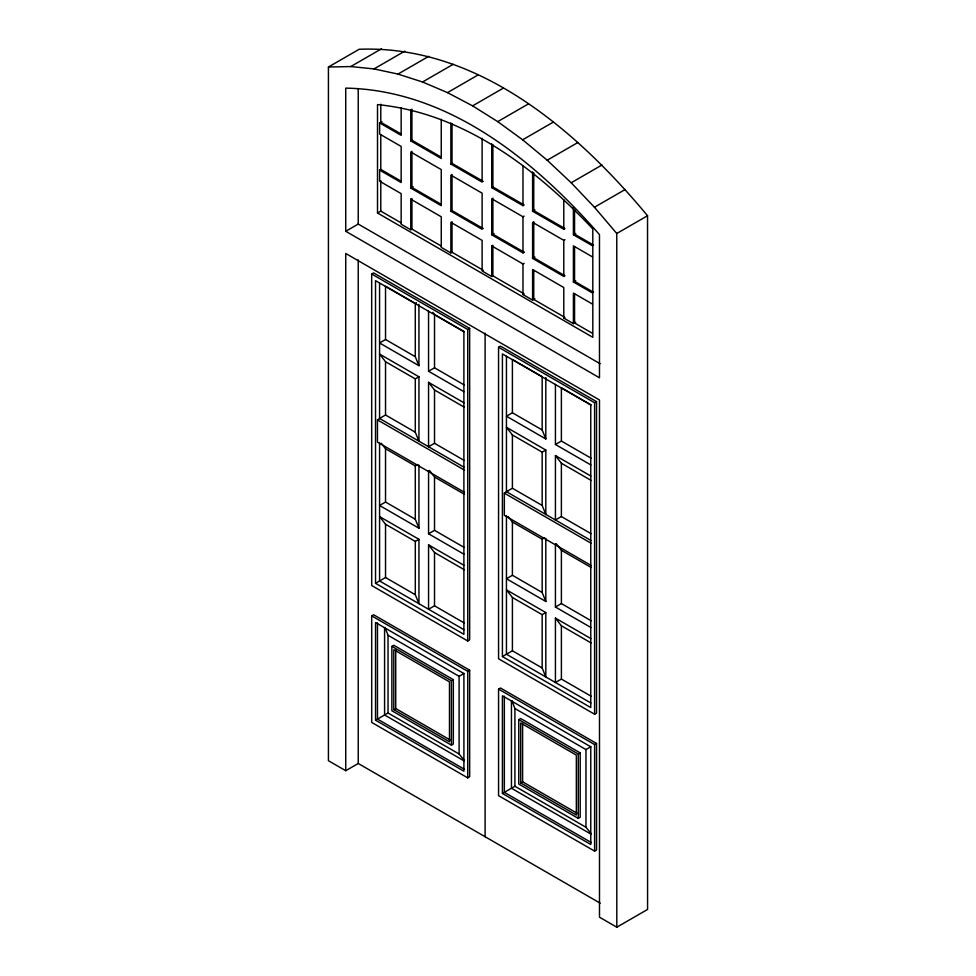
<?xml version="1.0" encoding="UTF-8"?>
<svg xmlns="http://www.w3.org/2000/svg" width="976" height="976" viewBox="0 0 976 976"><rect width="100%" height="100%" fill="white"/><g stroke="black" fill="none" stroke-linecap="round" stroke-linejoin="round"><path stroke-width="1.46" d="M345.748 770.698L328.424 760.707L328.424 67.015L359.192 49.264C477.423 44.786 576.291 130.028 647.539 215.733L647.576 909.437L616.808 927.2L599.496 917.196L599.484 399.977L345.736 253.479L345.748 770.698L358.241 763.488L600.216 903.19M328.424 67.015L350.762 66.563L381.518 48.8M350.762 66.563L374.003 68.918L404.759 51.155M374.003 68.918L398.001 74.078L428.757 56.315M398.001 74.078L422.547 81.996L453.303 64.245M441.14 245.964L411.933 229.104L410.774 229.775L401.16 224.224L401.16 193.638L379.627 181.207L379.627 170.105L401.16 182.536L401.16 146.437L379.627 134.005L379.627 122.915L381.933 121.573M422.547 81.996L447.484 92.622L478.24 74.859M410.774 109.837L410.774 140.886L411.921 140.227L441.14 157.087M447.484 92.622L472.604 105.859L503.36 88.108M379.627 170.105L380.786 169.434L401.051 181.133M472.604 105.859L497.723 121.622L528.48 103.871M450.863 122.964L450.863 164.041L452.022 163.37L483.266 181.414M410.774 188.087L441.262 205.68L441.25 169.592L410.774 151.988L410.774 188.087L413.08 186.745M345.736 231.288L599.484 377.785L599.471 234.618C534.799 160.747 448.557 90.06 345.724 88.121L345.736 231.288L358.229 224.065L600.142 363.743M377.517 213.012L592.822 337.318L592.81 228.896C535.617 168.262 463.075 112.948 377.517 104.603L377.517 213.012L380.786 211.121L401.051 222.821M410.774 229.775L410.774 199.177L411.933 198.518L411.933 229.104M497.723 121.622L522.648 139.788L553.416 122.037M450.863 211.231L482.12 229.275L482.12 193.175L450.863 175.131L450.863 211.231L452.022 210.56L483.266 228.604M491.733 187.624L492.88 186.965L524.136 205.009L522.977 205.668L491.733 187.624L491.733 143.85M522.648 139.788L547.207 160.223L577.963 142.459M371.685 274.012L373.613 272.902L469.651 328.363L469.663 639.878L467.748 640.988L371.697 585.527L371.685 274.012L467.736 329.473L469.651 328.363M547.207 160.223L571.192 182.768L601.96 165.005M410.774 199.177L441.262 216.782L441.262 247.367L450.863 252.918L452.022 252.247L483.279 270.291M524.136 216.111L522.977 216.77L491.733 198.726L491.733 234.826L494.039 233.496M532.591 171.886L532.591 211.219L534.897 209.889M491.733 245.928L492.88 245.257L492.88 275.842L524.136 293.886L522.977 294.557L522.977 263.959L491.733 245.928L491.733 276.513L492.88 275.842M416.447 302.743L415.288 303.414L415.288 356.704L418.948 365.695L379.566 342.966L385.532 339.514L385.532 286.224L413.995 302.658M571.192 182.768L594.445 207.254L625.201 189.49M492.88 198.067L492.88 234.155L524.075 252.174L522.929 252.833L491.733 234.826M532.591 211.219L563.786 229.238L564.945 228.567L533.75 210.56L533.75 172.728M524.136 252.198L522.977 252.869L522.977 216.77M522.977 263.959L524.136 263.3M564.945 239.669L563.786 240.328L532.591 222.321L532.591 258.42L534.897 257.078M573.4 207.241L573.4 234.777L575.706 233.447M616.808 927.2L616.771 233.496L647.539 215.733M532.591 258.42L563.786 276.428L564.945 275.757L533.75 257.749L533.75 221.65M522.977 294.557L532.591 300.096L534.897 298.766M592.395 256.847L573.4 245.879L573.4 281.979L575.706 280.649M415.288 378.895L418.948 376.797L379.566 354.056L385.532 361.718L415.288 378.895L415.288 432.197L418.948 441.189M463.99 391.705L428.549 371.246L434.515 367.806L434.515 314.504L432.807 312.32M498.553 347.261L500.481 346.151L596.531 401.612L596.543 713.127L594.616 714.237L498.565 658.776L498.553 347.261L594.604 402.722L596.531 401.612M463.99 467.199L379.566 418.448L385.532 415.007L385.532 361.718M464.503 492.343L377.456 442.091L377.456 419.9L379.81 418.533M532.591 300.096L532.591 269.51L563.786 287.53L563.786 318.115L564.945 317.444L533.75 299.437L533.75 270.303M563.786 318.115L573.4 323.666L575.706 322.324M428.562 446.74L434.515 443.299L434.515 389.997L428.549 382.336L428.562 446.959M381.274 443.287L385.532 448.753L385.532 502.042L379.579 505.483L418.948 528.223L415.3 519.232L415.288 465.93L417.728 464.527M545.816 438.944L542.168 429.952L542.168 376.663L512.4 359.473L512.4 412.775L506.446 416.215L545.816 438.944L545.816 377.541M542.168 452.156L545.816 450.046L506.446 427.305L512.4 434.967L542.168 452.156L542.168 505.446L545.816 514.437M590.87 464.954L555.429 444.495L561.383 441.054L561.383 387.753L591.151 404.942M415.3 541.424L418.948 539.325L379.579 516.585L385.532 524.246L415.3 541.424L415.3 594.726L418.948 603.717L418.948 539.325M463.99 554.234L428.562 533.774L434.515 530.334L434.515 477.032L429.403 470.469M590.87 540.448L506.446 491.697L512.4 488.256L512.4 434.967M591.371 565.592L504.336 515.34L504.336 493.148L507.862 491.099M375.54 583.306L463.893 634.327L463.893 331.694L375.528 280.673L375.54 583.306L385.532 577.536L415.3 594.726M371.697 615.868L373.613 614.758L469.663 670.207L469.663 776.762L467.748 777.872L371.697 722.423L371.697 615.868L467.748 671.317L469.663 670.207M555.429 519.988L561.383 516.548L561.383 463.246L555.429 455.585L555.429 520.208M508.142 516.536L512.4 522.001L512.4 575.291L506.446 578.744L545.816 601.472L542.168 592.481L542.168 539.191L544.596 537.776M428.562 544.864L434.515 552.526L434.515 605.815L428.562 609.268L428.562 544.864L463.99 565.324M391.876 646.393L393.804 645.282L453.328 679.65L453.328 744.017L451.412 745.127L391.876 710.76L391.876 646.393L451.4 680.76L453.328 679.65M542.168 614.673L545.816 612.574L506.446 589.833L512.412 597.495L542.168 614.673L542.168 667.974L545.828 676.966L545.816 612.574M590.87 627.483L555.429 607.023L561.395 603.583L561.395 550.281L556.283 543.717M385.069 627.495L388.033 635.291L388.033 712.98L375.54 720.203L375.54 622.529L463.905 673.538L463.905 771.211L375.54 720.203M393.804 709.65L449.485 741.797L449.485 681.87L393.804 649.723L393.804 709.65L395.731 708.552L450.107 739.942M464.369 760.475L459.098 754.009L459.098 676.319L464.015 673.477M590.87 702.976L506.446 654.225L512.412 650.785L512.412 597.495M502.408 656.555L590.773 707.576L590.761 404.942L502.408 353.922L502.408 656.555L506.776 654.042M498.565 689.117L500.493 688.007L596.543 743.456L596.543 850.011L594.616 851.121L498.565 795.672L498.565 689.117L594.616 744.566L596.543 743.456M555.429 618.113L561.395 625.775L561.395 679.076L555.429 682.517L555.429 618.113L590.87 638.572M518.756 719.641L520.672 718.531L580.195 752.899L580.208 817.266L578.28 818.376L518.756 784.021L518.756 719.641L578.28 754.009L580.195 752.899M511.949 700.744L514.913 708.539L514.913 786.241L502.42 793.451L502.408 695.778L590.773 746.786L590.773 844.46L502.42 793.451M520.672 782.911L576.352 815.058L576.352 755.119L520.672 722.972L520.672 782.911L522.599 781.8L576.987 813.191M591.236 833.724L585.966 827.258L585.966 749.568L590.883 746.725M401.051 133.944L380.786 122.244L380.786 104.212M593.554 245.086L574.559 234.118L574.559 209.474M379.627 122.915L401.16 135.335L401.16 107.799M410.774 140.886L441.25 158.49L441.25 119.292M450.863 164.041L482.12 182.085L482.12 138.336M573.4 234.777L592.395 245.745M441.14 204.277L411.933 187.416L411.921 151.329M593.554 292.275L574.559 281.308L574.559 246.721M573.4 281.979L592.395 292.946M592.395 304.036L573.4 293.068L573.4 323.666M592.286 333.231L574.559 322.995L574.559 293.861M491.733 276.513L482.12 270.962L482.12 240.377L450.863 222.333L450.863 252.918M434.515 314.504L464.271 331.694M385.532 339.514L415.288 356.704M434.515 367.806L464.271 384.983M512.4 412.775L542.168 429.952M561.383 441.054L591.151 458.232M428.549 382.336L463.99 402.795M555.429 455.585L590.87 476.044M434.515 389.997L464.271 407.187M561.383 463.246L591.151 480.436M385.532 415.007L415.288 432.197M434.515 443.299L464.283 460.477M512.4 488.256L542.168 505.446M561.383 516.548L591.151 533.726M377.456 419.9L464.503 470.151M504.336 493.148L591.371 543.4M385.532 448.753L415.288 465.93M434.515 477.032L464.283 494.222M512.4 522.001L542.168 539.191M561.395 550.281L591.151 567.471M385.532 502.042L415.3 519.232M434.515 530.334L464.283 547.512M512.4 575.291L542.168 592.481M561.395 603.583L591.151 620.76M434.515 552.526L464.283 569.716M561.395 625.775L591.151 642.964M434.515 605.815L464.283 623.005M512.412 650.785L542.168 667.974M561.395 679.076L591.151 696.254M464.003 629.715L379.579 580.976L379.566 442.592M388.033 635.291L459.098 676.319M514.913 708.539L585.966 749.568M388.033 712.98L459.098 754.009M514.913 786.241L585.966 827.258M463.942 760.804L384.581 714.981L384.581 627.69M590.822 834.053L511.448 788.23L511.448 700.951M464.503 769.344L377.468 719.092L377.468 622.92M591.383 842.593L504.336 792.341L504.336 696.169M594.445 207.254L616.771 233.496M594.604 402.722L594.616 714.237M594.616 744.566L594.616 851.121M578.28 754.009L578.28 818.376M563.786 199.665L563.786 229.238M563.786 240.328L563.786 276.428M555.429 384.385L555.429 444.495M555.429 543.913L555.429 607.023M545.816 450.046L545.816 514.657M545.816 538.362L545.816 601.472M522.977 166.042L522.977 205.668M522.599 723.362L522.599 781.8M506.446 356.313L506.446 491.697M506.446 515.84L506.446 654.225M492.88 144.692L492.88 186.965M485.109 333.206L485.121 836.737M467.736 329.473L467.748 640.988M467.748 671.317L467.748 777.872M452.022 123.818L452.022 163.37M452.022 174.472L452.022 210.56M452.022 221.662L452.022 252.247M451.4 680.76L451.412 745.127M428.549 311.137L428.549 371.246M428.562 470.652L428.562 533.774M418.936 304.292L418.948 365.695M418.948 376.797L418.948 441.408M418.948 465.113L418.948 528.223M411.921 109.178L411.921 140.227M395.719 650.114L395.731 708.552M385.532 524.246L385.532 577.536M380.786 134.847L380.786 169.434M380.786 180.536L380.786 211.121M379.566 283.064L379.566 418.448M358.229 88.523L358.229 224.065M358.229 259.958L358.241 763.488"/></g></svg>
